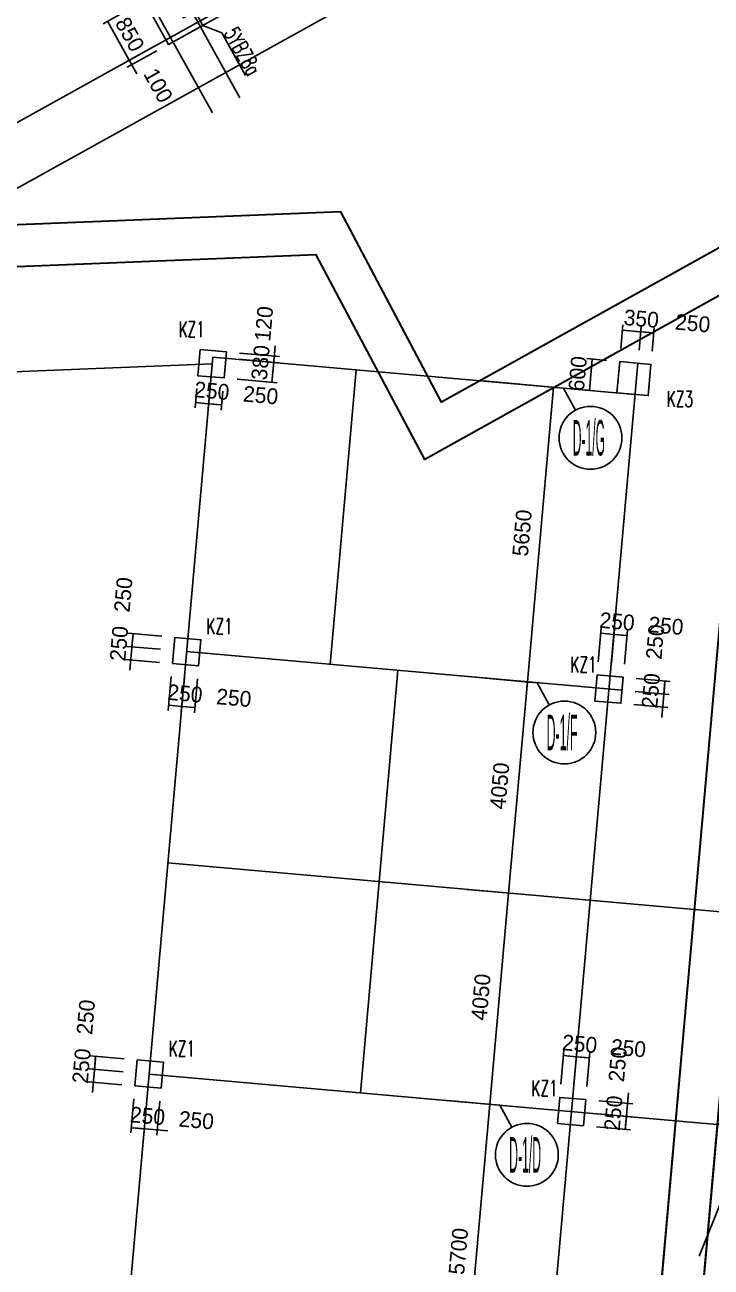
# Model space of a CAD drawing. Extents: x 387171 to 699106, y 11966 to 245688.
# Drawn here: x 509577 to 522687, y 74493 to 98222 of the extents above; entities that cross this region are included whole.
import ezdxf

# ---------------------------------------------------------------- set-up
doc = ezdxf.new("R2010")
doc.units = 0
doc.header["$LTSCALE"] = 100
doc.header["$MEASUREMENT"] = 0
for name, color, linetype in [('22000', 2, 'Continuous'), ('AXIS', 3, 'Continuous'), ('b边缘构件', 235, 'Continuous'), ('COLU', 7, 'Continuous'), ('DIM', 3, 'Continuous'), ('DOTE', 253, 'Continuous'), ('h后浇带', 51, 'Continuous'), ('L-AXIS', 3, 'Continuous'), ('NUM', 7, 'Continuous'), ('wall-主楼', 2, 'Continuous'), ('Y阴影', 254, 'Continuous'), ('小尺寸', 4, 'Continuous'), ('边缘构件标注', 1, 'Continuous')]:
    doc.layers.add(name, color=color, linetype=linetype)
doc.styles.get("Standard").update_dxf_attribs({"font": 'standard'})
doc.styles.add('tk', font='tk')
doc.dimstyles.get("Standard").update_dxf_attribs({"dimtxt": 300, "dimasz": 100, "dimexe": 100, "dimexo": 250, "dimgap": 100, "dimtad": 0, "dimtoh": 1, "dimdec": 0, "dimdsep": 46, "dimcen": 0.09, "dimclrt": 7, "dimadec": 0, "dimazin": 0, "dimtfac": 1, "dimtdec": 4, "dimtofl": 0, "dimtmove": 0, "dimatfit": 3, "dimfxl": 1, "dimtolj": 1, "dimtzin": 0, "dimarcsym": 0})

# ---------------------------------------------------------------- blocks, each defined once
blk = doc.blocks.new('*D3379')
at = {"layer": 'L-AXIS', "color": 0, "linetype": 'ByBlock', "lineweight": -2}
for p, q in [((517659, 77675), (518560, 77595)), ((517957, 71926), (518460, 77604)), ((517156, 71997), (518056, 71917))]:
    blk.add_line(p, q, dxfattribs=at)
for points in [[(518460, 77604), (518468, 77503), (518435, 77506)], [(517957, 71926), (517949, 72027), (517982, 72024)]]:
    blk.add_solid(points, dxfattribs=at)
at = {"layer": 'L-AXIS', "color": 7, "linetype": 'Continuous', "lineweight": -2, "insert": (517860, 74796), "char_height": 300, "width": 780, "attachment_point": 5, "rotation": 84.9316, "style": 'tk'}
blk.add_mtext('5700', dxfattribs=at)
blk = doc.blocks.new('*D2439')
at = {"layer": 'L-AXIS', "color": 0, "linetype": 'ByBlock', "lineweight": -2}
for p, q in [((518874, 91371), (519775, 91291)), ((519176, 85672), (519675, 91300)), ((518375, 85743), (519275, 85663))]:
    blk.add_line(p, q, dxfattribs=at)
for points in [[(519675, 91300), (519683, 91199), (519650, 91202)], [(519176, 85672), (519168, 85773), (519201, 85770)]]:
    blk.add_solid(points, dxfattribs=at)
at = {"layer": 'L-AXIS', "color": 7, "linetype": 'Continuous', "lineweight": -2, "insert": (519077, 88517), "char_height": 300, "width": 775, "attachment_point": 5, "rotation": 84.9316, "style": 'tk'}
blk.add_mtext('5650', dxfattribs=at)
blk = doc.blocks.new('*D2191')
at = {"layer": 'L-AXIS', "color": 0, "linetype": 'ByBlock', "lineweight": -2}
for p, q in [((518017, 81709), (518918, 81629)), ((518460, 77604), (518818, 81638)), ((517659, 77675), (518560, 77595))]:
    blk.add_line(p, q, dxfattribs=at)
for points in [[(518818, 81638), (518826, 81537), (518793, 81540)], [(518460, 77604), (518452, 77705), (518486, 77702)]]:
    blk.add_solid(points, dxfattribs=at)
at = {"layer": 'L-AXIS', "color": 7, "linetype": 'Continuous', "lineweight": -2, "insert": (518290, 79652), "char_height": 300, "width": 790, "attachment_point": 5, "rotation": 84.9316, "style": 'tk'}
blk.add_mtext('4050', dxfattribs=at)
blk = doc.blocks.new('_AXISO')
blk.add_circle((0, 0), 0.5)
blk = doc.blocks.new('*D2070')
at = {"layer": 'L-AXIS', "color": 0, "linetype": 'ByBlock', "lineweight": -2}
for p, q in [((518375, 85743), (519275, 85663)), ((518818, 81638), (519176, 85672)), ((518017, 81709), (518918, 81629))]:
    blk.add_line(p, q, dxfattribs=at)
for points in [[(519176, 85672), (519184, 85571), (519150, 85574)], [(518818, 81638), (518810, 81739), (518843, 81736)]]:
    blk.add_solid(points, dxfattribs=at)
at = {"layer": 'L-AXIS', "color": 7, "linetype": 'Continuous', "lineweight": -2, "insert": (518648, 83686), "char_height": 300, "width": 790, "attachment_point": 5, "rotation": 84.9316, "style": 'tk'}
blk.add_mtext('4050', dxfattribs=at)
blk = doc.blocks.new('*D1226')
at = {"layer": '小尺寸', "color": 0, "linetype": 'ByBlock', "lineweight": -2}
for p, q in [((511639, 98558), (511071, 98242)), ((511158, 98291), (511571, 97548)), ((512052, 97815), (511484, 97499))]:
    blk.add_line(p, q, dxfattribs=at)
for points in [[(511158, 98291), (511221, 98211), (511192, 98195)], [(511571, 97548), (511508, 97627), (511537, 97643)]]:
    blk.add_solid(points, dxfattribs=at)
at = {"layer": '小尺寸', "color": 7, "linetype": 'Continuous', "lineweight": -2, "insert": (511583, 98040), "char_height": 300, "width": 566.67, "attachment_point": 5, "rotation": 299.0454, "style": 'tk'}
blk.add_mtext('850', dxfattribs=at)
blk = doc.blocks.new('*D1959')
at = {"layer": '小尺寸', "color": 0, "linetype": 'ByBlock', "lineweight": -2}
for p, q in [((512052, 97815), (511484, 97499)), ((511474, 97722), (511717, 97285)), ((512100, 97727), (511532, 97412))]:
    blk.add_line(p, q, dxfattribs=at)
for points in [[(511571, 97548), (511508, 97627), (511537, 97643)], [(511620, 97460), (511683, 97381), (511654, 97365)]]:
    blk.add_solid(points, dxfattribs=at)
at = {"layer": '小尺寸', "color": 7, "linetype": 'Continuous', "lineweight": -2, "insert": (512125, 97065), "char_height": 300, "width": 476.67, "attachment_point": 5, "rotation": 299.0454, "style": 'tk'}
blk.add_mtext('100', dxfattribs=at)
blk = doc.blocks.new('*D3232')
at = {"layer": 'DIM', "color": 0, "linetype": 'ByBlock', "lineweight": -2}
for p, q in [((512192, 86543), (511545, 86600)), ((511644, 86591), (511622, 86342)), ((512170, 86294), (511523, 86351))]:
    blk.add_line(p, q, dxfattribs=at)
for points in [[(511622, 86342), (511614, 86443), (511648, 86440)], [(511644, 86591), (511652, 86490), (511619, 86493)]]:
    blk.add_solid(points, dxfattribs=at)
at = {"layer": 'DIM', "color": 7, "linetype": 'Continuous', "lineweight": -2, "insert": (511459, 87337), "char_height": 300, "width": 566.67, "attachment_point": 5, "rotation": 84.9316, "style": 'tk'}
blk.add_mtext('250', dxfattribs=at)
blk = doc.blocks.new('*D2948')
at = {"layer": 'DIM', "color": 0, "linetype": 'ByBlock', "lineweight": -2}
for p, q in [((511640, 86541), (511582, 85894)), ((512170, 86294), (511523, 86351)), ((512148, 86044), (511500, 86102))]:
    blk.add_line(p, q, dxfattribs=at)
for points in [[(511622, 86342), (511614, 86443), (511648, 86440)], [(511600, 86093), (511608, 85992), (511575, 85995)]]:
    blk.add_solid(points, dxfattribs=at)
at = {"layer": 'DIM', "color": 7, "linetype": 'Continuous', "lineweight": -2, "insert": (511377, 86404), "char_height": 300, "width": 566.67, "attachment_point": 5, "rotation": 84.9316, "style": 'tk'}
blk.add_mtext('250', dxfattribs=at)
blk = doc.blocks.new('*D3988')
at = {"layer": 'DIM', "color": 0, "linetype": 'ByBlock', "lineweight": -2}
for p, q in [((512375, 85773), (512317, 85126)), ((512624, 85751), (512566, 85104)), ((512326, 85226), (512575, 85203))]:
    blk.add_line(p, q, dxfattribs=at)
for points in [[(512326, 85226), (512427, 85233), (512424, 85200)], [(512575, 85203), (512474, 85196), (512477, 85229)]]:
    blk.add_solid(points, dxfattribs=at)
at = {"layer": 'DIM', "color": 7, "linetype": 'Continuous', "lineweight": -2, "insert": (512637, 85449), "char_height": 300, "width": 566.67, "attachment_point": 5, "rotation": 354.9316, "style": 'tk'}
blk.add_mtext('250', dxfattribs=at)
blk = doc.blocks.new('*D3669')
at = {"layer": 'DIM', "color": 0, "linetype": 'ByBlock', "lineweight": -2}
for p, q in [((512624, 85751), (512566, 85104)), ((512873, 85729), (512815, 85082)), ((512575, 85203), (512824, 85181))]:
    blk.add_line(p, q, dxfattribs=at)
for points in [[(512575, 85203), (512676, 85211), (512673, 85178)], [(512824, 85181), (512723, 85174), (512726, 85207)]]:
    blk.add_solid(points, dxfattribs=at)
at = {"layer": 'DIM', "color": 7, "linetype": 'Continuous', "lineweight": -2, "insert": (513570, 85366), "char_height": 300, "width": 566.67, "attachment_point": 5, "rotation": 354.9316, "style": 'tk'}
blk.add_mtext('250', dxfattribs=at)
blk = doc.blocks.new('*D4585')
at = {"layer": 'DIM', "color": 0, "linetype": 'ByBlock', "lineweight": -2}
for p, q in [((521256, 85739), (521904, 85681)), ((521804, 85690), (521782, 85441)), ((521234, 85490), (521882, 85432))]:
    blk.add_line(p, q, dxfattribs=at)
for points in [[(521804, 85690), (521812, 85589), (521779, 85592)], [(521782, 85441), (521774, 85542), (521808, 85539)]]:
    blk.add_solid(points, dxfattribs=at)
at = {"layer": 'DIM', "color": 7, "linetype": 'Continuous', "lineweight": -2, "insert": (521619, 86436), "char_height": 300, "width": 566.67, "attachment_point": 5, "rotation": 84.9316, "style": 'tk'}
blk.add_mtext('250', dxfattribs=at)
blk = doc.blocks.new('*D4453')
at = {"layer": 'DIM', "color": 0, "linetype": 'ByBlock', "lineweight": -2}
for p, q in [((521234, 85490), (521882, 85432)), ((521800, 85640), (521742, 84993)), ((521212, 85241), (521860, 85183))]:
    blk.add_line(p, q, dxfattribs=at)
for points in [[(521782, 85441), (521774, 85542), (521808, 85539)], [(521760, 85192), (521768, 85091), (521735, 85094)]]:
    blk.add_solid(points, dxfattribs=at)
at = {"layer": 'DIM', "color": 7, "linetype": 'Continuous', "lineweight": -2, "insert": (521537, 85503), "char_height": 300, "width": 566.67, "attachment_point": 5, "rotation": 84.9316, "style": 'tk'}
blk.add_mtext('250', dxfattribs=at)
blk = doc.blocks.new('*D4181')
at = {"layer": 'DIM', "color": 0, "linetype": 'ByBlock', "lineweight": -2}
for p, q in [((520531, 86054), (520589, 86701)), ((520781, 86032), (520838, 86679)), ((520580, 86602), (520829, 86580))]:
    blk.add_line(p, q, dxfattribs=at)
for points in [[(520580, 86602), (520681, 86609), (520678, 86576)], [(520829, 86580), (520728, 86572), (520731, 86605)]]:
    blk.add_solid(points, dxfattribs=at)
at = {"layer": 'DIM', "color": 7, "linetype": 'Continuous', "lineweight": -2, "insert": (520891, 86825), "char_height": 300, "width": 566.67, "attachment_point": 5, "rotation": 354.9316, "style": 'tk'}
blk.add_mtext('250', dxfattribs=at)
blk = doc.blocks.new('*D286')
at = {"layer": 'DIM', "color": 0, "linetype": 'ByBlock', "lineweight": -2}
for p, q in [((520781, 86032), (520838, 86679)), ((521030, 86010), (521087, 86657)), ((520829, 86580), (521078, 86558))]:
    blk.add_line(p, q, dxfattribs=at)
for points in [[(520829, 86580), (520930, 86587), (520927, 86554)], [(521078, 86558), (520977, 86550), (520980, 86583)]]:
    blk.add_solid(points, dxfattribs=at)
at = {"layer": 'DIM', "color": 7, "linetype": 'Continuous', "lineweight": -2, "insert": (521824, 86742), "char_height": 300, "width": 566.67, "attachment_point": 5, "rotation": 354.9316, "style": 'tk'}
blk.add_mtext('250', dxfattribs=at)
blk = doc.blocks.new('*D151')
at = {"layer": 'DIM', "color": 0, "linetype": 'ByBlock', "lineweight": -2}
for p, q in [((511476, 78474), (510829, 78532)), ((510929, 78523), (510907, 78274)), ((511454, 78225), (510807, 78283))]:
    blk.add_line(p, q, dxfattribs=at)
for points in [[(510907, 78274), (510899, 78375), (510932, 78372)], [(510929, 78523), (510936, 78422), (510903, 78425)]]:
    blk.add_solid(points, dxfattribs=at)
at = {"layer": 'DIM', "color": 7, "linetype": 'Continuous', "lineweight": -2, "insert": (510744, 79268), "char_height": 300, "width": 566.67, "attachment_point": 5, "rotation": 84.9316, "style": 'tk'}
blk.add_mtext('250', dxfattribs=at)
blk = doc.blocks.new('*D1089')
at = {"layer": 'DIM', "color": 0, "linetype": 'ByBlock', "lineweight": -2}
for p, q in [((510924, 78473), (510867, 77826)), ((511454, 78225), (510807, 78283)), ((511432, 77976), (510785, 78034))]:
    blk.add_line(p, q, dxfattribs=at)
for points in [[(510907, 78274), (510899, 78375), (510932, 78372)], [(510884, 78025), (510892, 77924), (510859, 77927)]]:
    blk.add_solid(points, dxfattribs=at)
at = {"layer": 'DIM', "color": 7, "linetype": 'Continuous', "lineweight": -2, "insert": (510661, 78336), "char_height": 300, "width": 566.67, "attachment_point": 5, "rotation": 84.9316, "style": 'tk'}
blk.add_mtext('250', dxfattribs=at)
blk = doc.blocks.new('*D663')
at = {"layer": 'DIM', "color": 0, "linetype": 'ByBlock', "lineweight": -2}
for p, q in [((511659, 77705), (511602, 77058)), ((511908, 77683), (511851, 77035)), ((511611, 77157), (511860, 77135))]:
    blk.add_line(p, q, dxfattribs=at)
for points in [[(511611, 77157), (511712, 77165), (511709, 77132)], [(511860, 77135), (511759, 77127), (511762, 77161)]]:
    blk.add_solid(points, dxfattribs=at)
at = {"layer": 'DIM', "color": 7, "linetype": 'Continuous', "lineweight": -2, "insert": (511922, 77381), "char_height": 300, "width": 566.67, "attachment_point": 5, "rotation": 354.9316, "style": 'tk'}
blk.add_mtext('250', dxfattribs=at)
blk = doc.blocks.new('*D612')
at = {"layer": 'DIM', "color": 0, "linetype": 'ByBlock', "lineweight": -2}
for p, q in [((511908, 77683), (511851, 77035)), ((512157, 77661), (512100, 77013)), ((511660, 77153), (512308, 77095))]:
    blk.add_line(p, q, dxfattribs=at)
for points in [[(511860, 77135), (511759, 77127), (511762, 77161)], [(512109, 77113), (512210, 77121), (512207, 77088)]]:
    blk.add_solid(points, dxfattribs=at)
at = {"layer": 'DIM', "color": 7, "linetype": 'Continuous', "lineweight": -2, "insert": (512854, 77298), "char_height": 300, "width": 566.67, "attachment_point": 5, "rotation": 354.9316, "style": 'tk'}
blk.add_mtext('250', dxfattribs=at)
blk = doc.blocks.new('*D4024')
at = {"layer": 'DIM', "color": 0, "linetype": 'ByBlock', "lineweight": -2}
for p, q in [((520541, 77670), (521188, 77613)), ((521106, 77821), (521049, 77173)), ((520519, 77421), (521166, 77364))]:
    blk.add_line(p, q, dxfattribs=at)
for points in [[(521089, 77622), (521081, 77723), (521114, 77720)], [(521067, 77373), (521074, 77272), (521041, 77275)]]:
    blk.add_solid(points, dxfattribs=at)
at = {"layer": 'DIM', "color": 7, "linetype": 'Continuous', "lineweight": -2, "insert": (520904, 78367), "char_height": 300, "width": 566.67, "attachment_point": 5, "rotation": 84.9316, "style": 'tk'}
blk.add_mtext('250', dxfattribs=at)
blk = doc.blocks.new('*D3966')
at = {"layer": 'DIM', "color": 0, "linetype": 'ByBlock', "lineweight": -2}
for p, q in [((520519, 77421), (521166, 77364)), ((521067, 77373), (521045, 77124)), ((520497, 77172), (521144, 77115))]:
    blk.add_line(p, q, dxfattribs=at)
for points in [[(521067, 77373), (521074, 77272), (521041, 77275)], [(521045, 77124), (521037, 77225), (521070, 77222)]]:
    blk.add_solid(points, dxfattribs=at)
at = {"layer": 'DIM', "color": 7, "linetype": 'Continuous', "lineweight": -2, "insert": (520821, 77435), "char_height": 300, "width": 566.67, "attachment_point": 5, "rotation": 84.9316, "style": 'tk'}
blk.add_mtext('250', dxfattribs=at)
blk = doc.blocks.new('*D133')
at = {"layer": 'DIM', "color": 0, "linetype": 'ByBlock', "lineweight": -2}
for p, q in [((519816, 77986), (519873, 78633)), ((520065, 77963), (520122, 78611)), ((519864, 78533), (520114, 78511))]:
    blk.add_line(p, q, dxfattribs=at)
for points in [[(519864, 78533), (519966, 78541), (519963, 78508)], [(520114, 78511), (520012, 78504), (520015, 78537)]]:
    blk.add_solid(points, dxfattribs=at)
at = {"layer": 'DIM', "color": 7, "linetype": 'Continuous', "lineweight": -2, "insert": (520176, 78757), "char_height": 300, "width": 566.67, "attachment_point": 5, "rotation": 354.9316, "style": 'tk'}
blk.add_mtext('250', dxfattribs=at)
blk = doc.blocks.new('*D4477')
at = {"layer": 'DIM', "color": 0, "linetype": 'ByBlock', "lineweight": -2}
for p, q in [((520065, 77963), (520122, 78611)), ((520314, 77941), (520371, 78589)), ((520114, 78511), (520363, 78489))]:
    blk.add_line(p, q, dxfattribs=at)
for points in [[(520114, 78511), (520215, 78519), (520212, 78486)], [(520363, 78489), (520261, 78481), (520264, 78515)]]:
    blk.add_solid(points, dxfattribs=at)
at = {"layer": 'DIM', "color": 7, "linetype": 'Continuous', "lineweight": -2, "insert": (521108, 78674), "char_height": 300, "width": 566.67, "attachment_point": 5, "rotation": 354.9316, "style": 'tk'}
blk.add_mtext('250', dxfattribs=at)
blk = doc.blocks.new('*D1012')
at = {"layer": 'DIM', "color": 0, "linetype": 'ByBlock', "lineweight": -2}
for p, q in [((512863, 91273), (512830, 90907)), ((513112, 91251), (513079, 90885)), ((512839, 91006), (513088, 90984))]:
    blk.add_line(p, q, dxfattribs=at)
for points in [[(512839, 91006), (512940, 91014), (512937, 90981)], [(513088, 90984), (512987, 90977), (512990, 91010)]]:
    blk.add_solid(points, dxfattribs=at)
at = {"layer": 'DIM', "color": 7, "linetype": 'Continuous', "lineweight": -2, "insert": (513150, 91230), "char_height": 300, "width": 566.67, "attachment_point": 5, "rotation": 354.9316, "style": 'tk'}
blk.add_mtext('250', dxfattribs=at)
blk = doc.blocks.new('*D800')
at = {"layer": 'DIM', "color": 0, "linetype": 'ByBlock', "lineweight": -2}
for p, q in [((513112, 91251), (513079, 90885)), ((513361, 91228), (513328, 90863)), ((513088, 90984), (513337, 90962))]:
    blk.add_line(p, q, dxfattribs=at)
for points in [[(513088, 90984), (513189, 90992), (513186, 90959)], [(513337, 90962), (513236, 90954), (513239, 90988)]]:
    blk.add_solid(points, dxfattribs=at)
at = {"layer": 'DIM', "color": 7, "linetype": 'Continuous', "lineweight": -2, "insert": (514083, 91147), "char_height": 300, "width": 566.67, "attachment_point": 5, "rotation": 354.9316, "style": 'tk'}
blk.add_mtext('250', dxfattribs=at)
blk = doc.blocks.new('*D972')
at = {"layer": 'DIM', "color": 0, "linetype": 'ByBlock', "lineweight": -2}
for p, q in [((513665, 91833), (514431, 91765)), ((514298, 91395), (514332, 91774)), ((513632, 91454), (514398, 91386))]:
    blk.add_line(p, q, dxfattribs=at)
for points in [[(514332, 91774), (514340, 91673), (514306, 91676)], [(514298, 91395), (514291, 91496), (514324, 91493)]]:
    blk.add_solid(points, dxfattribs=at)
at = {"layer": 'DIM', "color": 7, "linetype": 'Continuous', "lineweight": -2, "insert": (514081, 91771), "char_height": 300, "width": 566.67, "attachment_point": 5, "rotation": 84.9316, "style": 'tk'}
blk.add_mtext('380', dxfattribs=at)
blk = doc.blocks.new('*D1732')
at = {"layer": 'DIM', "color": 0, "linetype": 'ByBlock', "lineweight": -2}
for p, q in [((514314, 91575), (514360, 92093)), ((513665, 91833), (514431, 91765)), ((513676, 91952), (514442, 91885))]:
    blk.add_line(p, q, dxfattribs=at)
for points in [[(514342, 91893), (514335, 91994), (514368, 91991)], [(514332, 91774), (514340, 91673), (514306, 91676)]]:
    blk.add_solid(points, dxfattribs=at)
at = {"layer": 'DIM', "color": 7, "linetype": 'Continuous', "lineweight": -2, "insert": (514146, 92513), "char_height": 300, "width": 476.67, "attachment_point": 5, "rotation": 84.9316, "style": 'tk'}
blk.add_mtext('120', dxfattribs=at)
blk = doc.blocks.new('*D1856')
at = {"layer": 'DIM', "color": 0, "linetype": 'ByBlock', "lineweight": -2}
for p, q in [((520691, 91812), (520314, 91846)), ((520361, 91239), (520414, 91837)), ((520638, 91215), (520261, 91248))]:
    blk.add_line(p, q, dxfattribs=at)
for points in [[(520414, 91837), (520422, 91736), (520389, 91739)], [(520361, 91239), (520353, 91340), (520386, 91337)]]:
    blk.add_solid(points, dxfattribs=at)
at = {"layer": 'DIM', "color": 7, "linetype": 'Continuous', "lineweight": -2, "insert": (520138, 91560), "char_height": 300, "width": 556.67, "attachment_point": 5, "rotation": 84.9316, "style": 'tk'}
blk.add_mtext('600', dxfattribs=at)
blk = doc.blocks.new('*D1453')
at = {"layer": 'DIM', "color": 0, "linetype": 'ByBlock', "lineweight": -2}
for p, q in [((520962, 92039), (521002, 92489)), ((520993, 92389), (521342, 92358)), ((521311, 92008), (521350, 92458))]:
    blk.add_line(p, q, dxfattribs=at)
for points in [[(520993, 92389), (521094, 92397), (521091, 92364)], [(521342, 92358), (521241, 92350), (521243, 92384)]]:
    blk.add_solid(points, dxfattribs=at)
at = {"layer": 'DIM', "color": 7, "linetype": 'Continuous', "lineweight": -2, "insert": (521354, 92608), "char_height": 300, "width": 566.67, "attachment_point": 5, "rotation": 354.9316, "style": 'tk'}
blk.add_mtext('350', dxfattribs=at)
blk = doc.blocks.new('*D1604')
at = {"layer": 'DIM', "color": 0, "linetype": 'ByBlock', "lineweight": -2}
for p, q in [((521311, 92008), (521350, 92458)), ((521342, 92358), (521591, 92336)), ((521560, 91986), (521599, 92436))]:
    blk.add_line(p, q, dxfattribs=at)
for points in [[(521342, 92358), (521443, 92366), (521440, 92333)], [(521591, 92336), (521490, 92328), (521492, 92361)]]:
    blk.add_solid(points, dxfattribs=at)
at = {"layer": 'DIM', "color": 7, "linetype": 'Continuous', "lineweight": -2, "insert": (522336, 92521), "char_height": 300, "width": 566.67, "attachment_point": 5, "rotation": 354.9316, "style": 'tk'}
blk.add_mtext('250', dxfattribs=at)
blk = doc.blocks.new('后浇带现场')
at = {"color": 6, "lineweight": 30}
for points in [[(662200, 674230), (718557, 674230), (718557, 624270), (707583, 624270), (707286, 620897), (700215, 616964), (698139, 620873), (664797, 619534)], [(662200, 673430), (717757, 673430), (717757, 625070), (706851, 625070), (706526, 621390), (700538, 618060), (698609, 621692), (664765, 620333)], [(703006, 581720), (706851, 625070)], [(703803, 581649), (707583, 624270)]]:
    blk.add_lwpolyline(points, dxfattribs=at)
at = {"layer": 'h后浇带', "color": 1}
for p, q in [((705657, 611605), (703006, 581720)), ((706457, 611569), (703803, 581649))]:
    blk.add_line(p, q, dxfattribs=at)

msp = doc.modelspace()

# ---------------------------------------------------------------- hatches: boundary and pattern name
at = {"layer": 'Y阴影'}
h = msp.add_hatch(dxfattribs=at)
h.set_pattern_fill('ANSI31', color=256, scale=25, angle=-60.95463, style=0)
h.set_pattern_definition([])
h.paths.add_polyline_path([(511857.7, 98679), (512318.9, 97848.5), (512974.6, 98212.6), (512828.9, 98474.9), (512610.6, 98353.6), (512513.5, 98528.5), (512338.4, 98431.3), (512119.9, 98824.7)], flags=0)

# ---------------------------------------------------------------- linework, layer by layer
at = {"layer": '22000', "linetype": 'Continuous'}
msp.add_lwpolyline([(512119.9, 98824.7), (512338.4, 98431.2), (512513.3, 98528.3), (512610.6, 98353.6), (516107.3, 100295.5), (516544.3, 99508.7), (516719.1, 99605.8), (516816.2, 99431), (518739.5, 100499.1), (518642.4, 100673.9), (518817.3, 100771), (517797.7, 102606.9), (518060, 102752.5), (518594, 101790.9), (519118.5, 102082.4), (519264.1, 101820.1), (518739.6, 101528.8), (519322.3, 100479.5), (516524.8, 98925.9), (515990.7, 99887.6), (512318.9, 97848.5), (511857.7, 98679), (512119.9, 98824.7)], dxfattribs=at)
at = {"layer": 'b边缘构件'}
msp.add_lwpolyline([(511857.7, 98679), (512318.9, 97848.5), (512974.6, 98212.6), (512828.9, 98474.9), (512610.6, 98353.6), (512513.5, 98528.5), (512338.4, 98431.3), (512119.9, 98824.7)], close=True, dxfattribs=at)
at = {"layer": 'COLU'}
for points in [[(512884.6, 91520.7), (513382.7, 91476.5), (513426.9, 91974.6), (512928.8, 92018.7)], [(520886.8, 91192.6), (521484.5, 91139.6), (521537.5, 91737.2), (520939.9, 91790.2)], [(512396.9, 86022.4), (512894.9, 85978.2), (512939.1, 86476.3), (512441.1, 86520.4)], [(520465.2, 85306.8), (520963.3, 85262.6), (521007.4, 85760.7), (520509.4, 85804.9)], [(511681.3, 77954.1), (512179.4, 77909.9), (512223.5, 78407.9), (511725.5, 78452.1)], [(519749.6, 77238.5), (520247.7, 77194.3), (520291.9, 77692.3), (519793.8, 77736.5)]]:
    msp.add_lwpolyline(points, close=True, dxfattribs=at)
at = {"layer": 'DOTE'}
for p, q in [((508225.2, 106661.7), (513685.2, 96829.9)), ((528534.2, 105709.7), (504515.6, 92371.1)), ((503981.6, 93332.8), (518652.3, 101480.1)), ((510662.4, 101037.3), (513160.7, 96538.6)), ((522455.3, 74700.8), (530841.6, 95505.2)), ((513167.2, 91877.2), (509665.9, 52400.8)), ((521230.1, 91162.1), (513167.2, 91877.2)), ((513155.7, 91748.6), (480182.9, 90425)), ((515906.4, 91634.3), (515407.3, 86006.4)), ((521288.5, 91759.3), (517734.3, 51685.2)), ((520985.4, 85511.7), (512668, 86249.3)), ((516702.2, 85891.5), (515986.6, 77823.2)), ((532770.8, 80400.5), (512310.2, 82215.2)), ((536147.1, 76035.2), (511952.4, 78181))]:
    msp.add_line(p, q, dxfattribs=at)
at = {"layer": 'L-AXIS'}
for p, q in [((519864.2, 91283.3), (518330.8, 91419.3)), ((519864.2, 91283.3), (520094.9, 90860.5)), ((519365.1, 85655.4), (517831.7, 85791.4)), ((519365.1, 85655.4), (519595.8, 85232.6)), ((518649.5, 77587), (517116.1, 77723)), ((518649.5, 77587), (518880.2, 77164.2))]:
    msp.add_line(p, q, dxfattribs=at)
at = {"layer": 'wall-主楼'}
msp.add_lwpolyline([(516816.2, 99431), (517122.2, 99600.9), (517267.8, 99338.6), (516524.7, 98925.9), (515990.7, 99887.6), (512318.9, 97848.5), (511857.7, 98679), (512119.9, 98824.7), (512338.4, 98431.2), (512513.3, 98528.3), (512610.4, 98353.5), (516107.3, 100295.5), (516544.3, 99508.7), (516719.1, 99605.8)], close=True, dxfattribs=at)
at = {"layer": '边缘构件标注', "color": 200}
for p in [(512974.6, 98212.6), (513792.6, 97254.5)]:
    msp.add_line(p, (513338.8, 98071.7), dxfattribs=at)

# ---------------------------------------------------------------- block references
at = {"color": 3, "lineweight": 30}
msp.add_blockref('后浇带现场', (-182998.7, -527042.1), dxfattribs=at)
at = {"layer": 'AXIS'}
ref = msp.add_blockref('_AXISO', (520382.3, 90333.8), dxfattribs=dict(at, xscale=1199.999999999997, yscale=1200, rotation=359.999645787379))
ref.add_attrib('A', 'D-1/G', (520042.9, 89994.4), dxfattribs={"height": 678.82, "style": 'tk', "width": 0.254902})
ref = msp.add_blockref('_AXISO', (519883.2, 84705.9), dxfattribs=dict(at, xscale=1199.999999999997, yscale=1200, rotation=359.999645787379))
ref.add_attrib('A', 'D-1/F', (519543.8, 84366.5), dxfattribs={"height": 678.82, "style": 'tk', "width": 0.26})
ref = msp.add_blockref('_AXISO', (519167.6, 76637.5), dxfattribs=dict(at, xscale=1199.999999999997, yscale=1200, rotation=359.999645787379))
ref.add_attrib('A', 'D-1/D', (518828.2, 76298.1), dxfattribs={"height": 678.82, "style": 'tk', "width": 0.257426})

# ---------------------------------------------------------------- texts
at = {"layer": 'NUM', "color": 200, "width": 0.7}
for s, p in [('KZ1', (512514.9, 92254.8)), ('KZ3', (521842.1, 90924.8)), ('KZ1', (513045.2, 86582.3)), ('KZ1', (519999.8, 85853.5)), ('KZ1', (512329.6, 78514)), ('KZ1', (519253.6, 77760))]:
    msp.add_text(s, height=300, dxfattribs=at).set_placement(p)
at = {"layer": '边缘构件标注', "color": 200, "width": 0.7}
msp.add_text('5YBZ8a', height=300, rotation=299.04537, dxfattribs=at).set_placement((513373.1, 98067.8))

# ---------------------------------------------------------------- dimensions: what is measured, and where the dimension line sits
at = {"layer": 'DIM', "color": 200}
for base, p1, p2, angle, picture, middle in [((514342.5, 91893.4), (513416.3, 91855.1), (513426.9, 91974.6), 264.93165, '*D1732', (514111.3, 92116.6)), ((521590.6, 92336), (521288.5, 91759.3), (521537.5, 91737.2), 174.93165, '*D1604', (521829.9, 92565.8)), ((513337, 90962.2), (513133.7, 91499.6), (513382.7, 91477.5), 174.93165, '*D800', (513576.3, 91191.9))]:
    dim = msp.add_linear_dim(base=base, p1=p1, p2=p2, angle=angle, dimstyle='Standard', dxfattribs=at)
    dim.commit()
    dim.dimension.update_dxf_attribs({"geometry": picture, "text_midpoint": middle})
for p1, p2, distance, picture, middle in [((520939.9, 91790.2), (521288.5, 91759.3), 601.2, '*D1453', (520797.8, 92657.3)), ((513382.7, 91476.5), (513416.3, 91855.1), -919.2, '*D972', (514030, 91200.2)), ((520886.8, 91192.6), (520939.9, 91790.2), 527.9, '*D1856', (520138.5, 91560.1)), ((512884.6, 91521.7), (513133.7, 91499.6), -517.3, '*D1012', (512643.8, 91274.7)), ((512441.1, 86520.4), (512419, 86271.4), -800, '*D3232', (511414.4, 86830.4)), ((520509.4, 85804.9), (520758.4, 85782.8), 800, '*D4181', (520384.9, 86870)), ((520758.4, 85782.8), (521007.4, 85760.7), 800, '*D286', (521317.4, 86787.3)), ((512419, 86271.4), (512396.9, 86022.4), -800, '*D2948', (511331.7, 85897.9)), ((521007.4, 85760.7), (520985.4, 85511.7), 800, '*D4585', (521574.6, 85929.3)), ((512396.9, 86022.4), (512645.9, 86000.3), -800, '*D3988', (512131.1, 85493.8)), ((512645.9, 86000.3), (512894.9, 85978.2), -800, '*D3669', (513063.6, 85411.1)), ((520985.4, 85511.7), (520963.3, 85262.6), 800, '*D4453', (521491.9, 84996.8)), ((511725.5, 78452.1), (511703.4, 78203.1), -800, '*D151', (510698.9, 78762.1)), ((519793.8, 77736.5), (520042.8, 77714.4), 800, '*D133', (519669.3, 78801.7)), ((520042.8, 77714.4), (520291.9, 77692.3), 800, '*D4477', (520601.8, 78719)), ((511703.4, 78203.1), (511681.3, 77954.1), -800, '*D1089', (510616.2, 77829.6)), ((520291.9, 77692.3), (520269.8, 77443.3), 800, '*D4024', (520859, 77861)), ((511681.3, 77954.1), (511930.3, 77932), -800, '*D663', (511415.5, 77425.5)), ((511930.3, 77932), (512179.4, 77909.9), -800, '*D612', (512348, 77342.8)), ((520269.8, 77443.3), (520247.7, 77194.3), 800, '*D3966', (520776.3, 76928.5))]:
    dim = msp.add_aligned_dim(p1=p1, p2=p2, distance=distance, dimstyle='Standard', dxfattribs=at)
    dim.commit()
    dim.dimension.update_dxf_attribs({"geometry": picture, "text_midpoint": middle})
at = {"layer": 'L-AXIS'}
for base, p1, p2, picture, middle in [((519675, 91300.1), (518126, 85765.3), (518625.2, 91393.2), '*D2439', (519076.8, 88517)), ((519175.8, 85672.1), (517768.2, 81731.1), (518126, 85765.3), '*D2070', (518648.3, 83686)), ((518818, 81638), (517410.4, 77696.9), (517768.2, 81731.1), '*D2191', (518290.5, 79651.8)), ((518460.2, 77603.8), (516906.9, 72019.2), (517410.4, 77696.9), '*D3379', (517859.8, 74795.9))]:
    dim = msp.add_linear_dim(base=base, p1=p1, p2=p2, angle=84.93165, dimstyle='Standard', dxfattribs=at)
    dim.commit()
    dim.dimension.update_dxf_attribs({"geometry": picture, "text_midpoint": middle})
at = {"layer": '小尺寸'}
for base, p1, p2, picture, middle in [((511571, 97547.5), (511857.7, 98679), (512270.4, 97935.9), '*D1226', (511583.2, 98040.4)), ((511619.5, 97460.1), (512270.4, 97935.9), (512318.9, 97848.5), '*D1959', (511936.1, 97404.9))]:
    dim = msp.add_linear_dim(base=base, p1=p1, p2=p2, angle=299.04537, dimstyle='Standard', dxfattribs=at)
    dim.commit()
    dim.dimension.update_dxf_attribs({"geometry": picture, "text_midpoint": middle})

doc.saveas('drawing.dxf')
